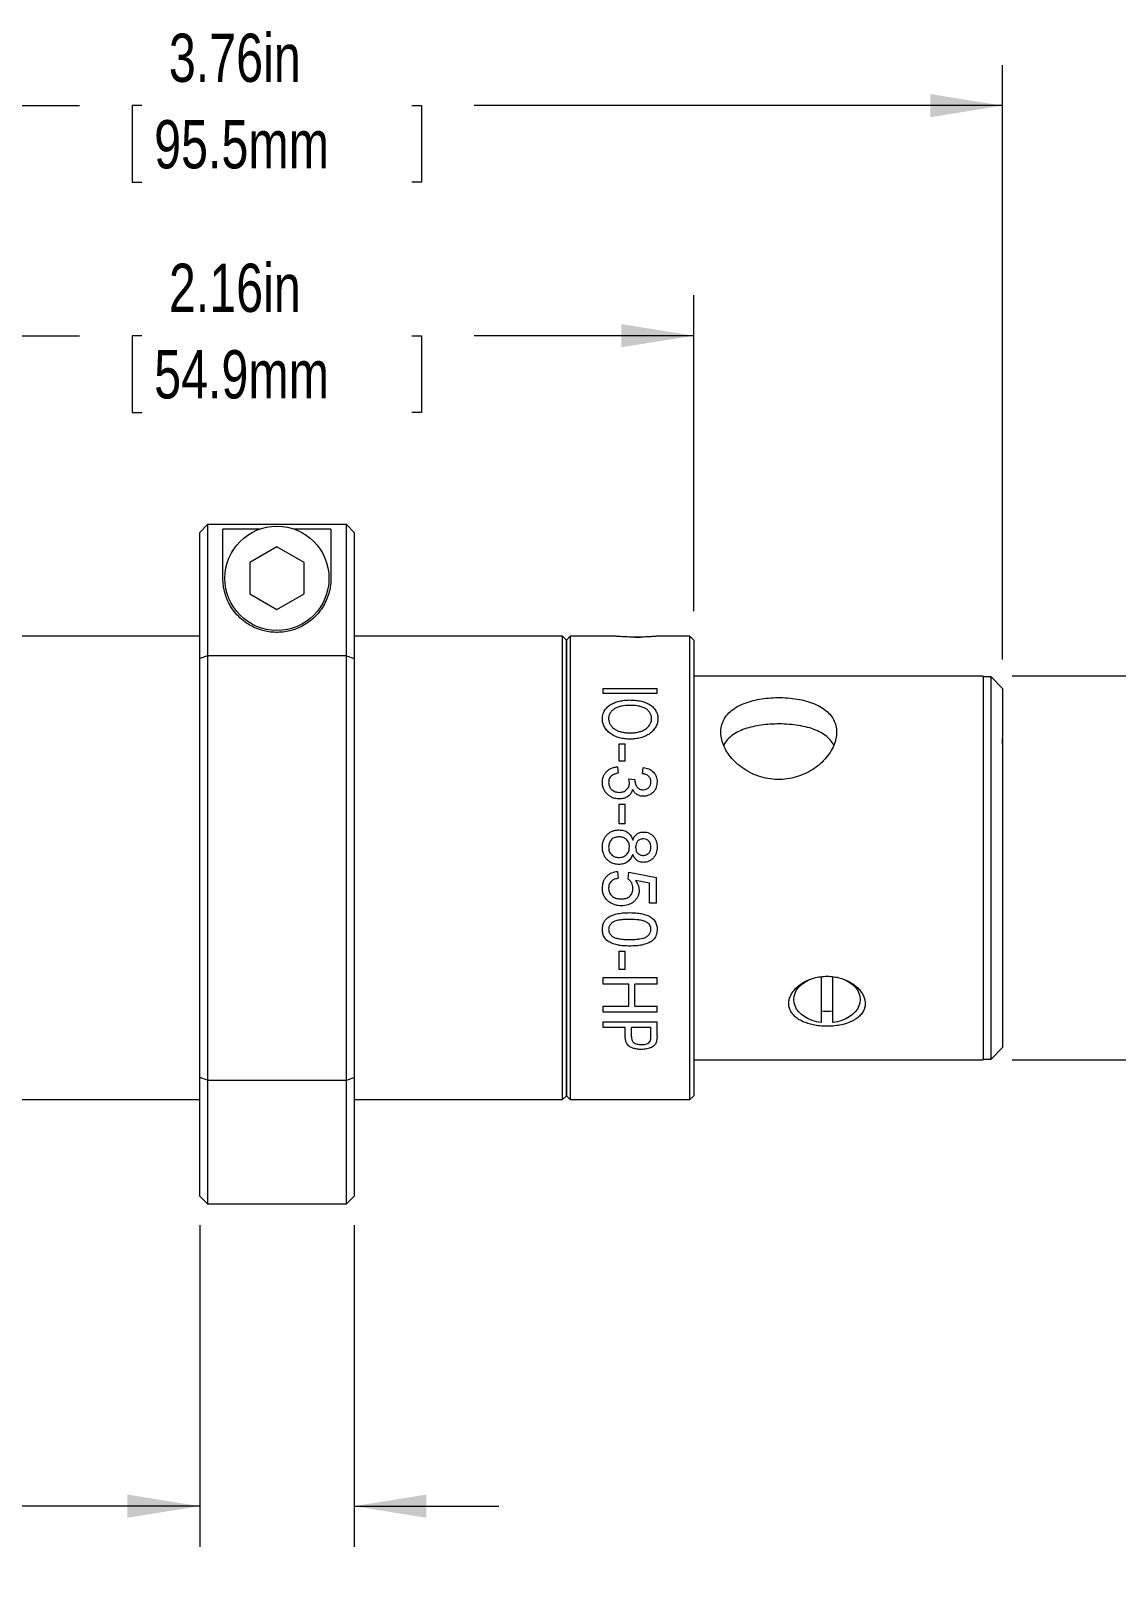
# Model space of a CAD drawing. Header units: inches. Extents: x 0.1 to 10.9, y 0 to 8.5.
# Drawn here: x 4.488 to 6.364, y 3.207 to 5.889 of the extents above; entities that cross this region are included whole.
import ezdxf

# ---------------------------------------------------------------- set-up
doc = ezdxf.new("R2010")
doc.units = ezdxf.units.IN
doc.header["$MEASUREMENT"] = 0
doc.styles.add('SLDTEXTSTYLE0', font='TXT', dxfattribs={"width": 0.75})
doc.dimstyles.new('SLDDIMSTYLE1', dxfattribs={"dimtxt": 0.083333, "dimasz": 0.125, "dimexe": 0, "dimexo": 0.0625, "dimgap": 0.020833, "dimtad": 0, "dimtih": 1, "dimtoh": 1, "dimlfac": 1.5, "dimrnd": 1e-09, "dimzin": 4, "dimdsep": 46, "dimtxsty": 'SLDTEXTSTYLE0', "dimsah": 1, "dimcen": 0.09, "dimadec": 0, "dimazin": 1, "dimtfac": 1, "dimtmove": 0, "dimatfit": 0, "dimfxl": 1, "dimfrac": 2, "dimtolj": 1, "dimtzin": 12, "dimarcsym": 0})
doc.dimstyles.new('SLDDIMSTYLE2', dxfattribs={"dimtxt": 0.083333, "dimasz": 0.125, "dimexe": 0, "dimexo": 0.0625, "dimgap": 0.020833, "dimtad": 0, "dimtih": 1, "dimtoh": 1, "dimlfac": 1.5, "dimrnd": 1e-09, "dimzin": 12, "dimdsep": 46, "dimtxsty": 'SLDTEXTSTYLE0', "dimsah": 1, "dimcen": 0.09, "dimadec": 0, "dimazin": 3, "dimtfac": 1, "dimtofl": 0, "dimtmove": 0, "dimatfit": 3, "dimfxl": 1, "dimfrac": 2, "dimtolj": 1, "dimtzin": 12, "dimarcsym": 0})

# ---------------------------------------------------------------- blocks, each defined once
blk = doc.blocks.new('_D_1')
at = {"color": 7, "linetype": 'Continuous', "lineweight": 0}
for p, q in [((4.7796, 3.8271), (4.7796, 3.2717)), ((5.0462, 3.8271), (5.0462, 3.2717)), ((3.7945, 3.3417), (3.7776, 3.3417)), ((3.7776, 3.3417), (3.7776, 3.2093)), ((4.2605, 3.3417), (4.2774, 3.3417)), ((4.2774, 3.3417), (4.2774, 3.2093)), ((4.7796, 3.3417), (4.3684, 3.3417)), ((5.0462, 3.3417), (5.2962, 3.3417)), ((3.7776, 3.2093), (3.7945, 3.2093)), ((4.2774, 3.2093), (4.2605, 3.2093))]:
    blk.add_line(p, q, dxfattribs=at)
for points in [[(4.7796, 3.3417), (4.6546, 3.3617), (4.6546, 3.3217)], [(5.0462, 3.3417), (5.1712, 3.3217), (5.1712, 3.3617)]]:
    blk.add_solid(points, dxfattribs=at)
at = {"color": 7, "linetype": 'Continuous', "lineweight": 0, "char_height": 0.08333, "attachment_point": 1, "style": 'SLDTEXTSTYLE0'}
for s, insert in [('0.40in', (3.841, 3.4661, 0.0026)), ('10.2mm', (3.8156, 3.3167, 0.0026))]:
    blk.add_mtext(s, dxfattribs=dict(at, insert=insert))
blk = doc.blocks.new('_D_3')
at = {"color": 7, "linetype": 'Continuous', "lineweight": 0}
for p, q in [((6.1829, 4.7751), (6.8046, 4.7751)), ((6.7346, 4.7751), (6.7346, 4.5824)), ((6.5016, 4.4544), (6.4847, 4.4544)), ((6.4847, 4.4544), (6.4847, 4.322)), ((6.9676, 4.4544), (6.9845, 4.4544)), ((6.9845, 4.4544), (6.9845, 4.322)), ((6.4847, 4.322), (6.5016, 4.322)), ((6.9845, 4.322), (6.9676, 4.322)), ((6.7346, 4.1124), (6.7346, 4.3051)), ((6.1829, 4.1124), (6.8046, 4.1124))]:
    blk.add_line(p, q, dxfattribs=at)
for points in [[(6.7346, 4.7751), (6.7146, 4.6501), (6.7546, 4.6501)], [(6.7346, 4.1124), (6.7546, 4.2374), (6.7146, 4.2374)]]:
    blk.add_solid(points, dxfattribs=at)
at = {"color": 7, "linetype": 'Continuous', "lineweight": 0, "char_height": 0.08333, "attachment_point": 1, "style": 'SLDTEXTSTYLE0'}
for s, insert in [('%%c', (6.4853, 4.5787, 0.0026)), ('0.99in', (6.611, 4.5787, 0.0026)), ('25.2mm', (6.5228, 4.4294, 0.0026))]:
    blk.add_mtext(s, dxfattribs=dict(at, insert=insert))
blk = doc.blocks.new('_D_4')
at = {"color": 7, "linetype": 'Continuous', "lineweight": 0}
for p, q in [((3.6596, 4.8037), (3.6596, 5.8299)), ((6.1662, 4.8037), (6.1662, 5.8299)), ((3.6596, 5.7599), (4.572, 5.7599)), ((4.6799, 5.7599), (4.663, 5.7599)), ((4.663, 5.7599), (4.663, 5.6275)), ((5.1459, 5.7599), (5.1628, 5.7599)), ((5.1628, 5.7599), (5.1628, 5.6275)), ((6.1662, 5.7599), (5.2538, 5.7599)), ((4.663, 5.6275), (4.6799, 5.6275)), ((5.1628, 5.6275), (5.1459, 5.6275))]:
    blk.add_line(p, q, dxfattribs=at)
for points in [[(3.6596, 5.7599), (3.7846, 5.7399), (3.7846, 5.7799)], [(6.1662, 5.7599), (6.0412, 5.7799), (6.0412, 5.7399)]]:
    blk.add_solid(points, dxfattribs=at)
at = {"color": 7, "linetype": 'Continuous', "lineweight": 0, "char_height": 0.08333, "attachment_point": 1, "style": 'SLDTEXTSTYLE0'}
for s, insert in [('3.76in', (4.7264, 5.8842, 0.0026)), ('95.5mm', (4.701, 5.7349, 0.0026))]:
    blk.add_mtext(s, dxfattribs=dict(at, insert=insert))
blk = doc.blocks.new('_D_5')
at = {"color": 7, "linetype": 'Continuous', "lineweight": 0}
for p, q in [((4.1929, 4.8871), (4.1929, 5.4327)), ((5.6329, 4.8871), (5.6329, 5.4327)), ((4.1929, 5.3627), (4.572, 5.3627)), ((4.6799, 5.3627), (4.663, 5.3627)), ((4.663, 5.3627), (4.663, 5.2303)), ((5.1459, 5.3627), (5.1628, 5.3627)), ((5.1628, 5.3627), (5.1628, 5.2303)), ((5.6329, 5.3627), (5.2538, 5.3627)), ((4.663, 5.2303), (4.6799, 5.2303)), ((5.1628, 5.2303), (5.1459, 5.2303))]:
    blk.add_line(p, q, dxfattribs=at)
for points in [[(4.1929, 5.3627), (4.3179, 5.3427), (4.3179, 5.3827)], [(5.6329, 5.3627), (5.5079, 5.3827), (5.5079, 5.3427)]]:
    blk.add_solid(points, dxfattribs=at)
at = {"color": 7, "linetype": 'Continuous', "lineweight": 0, "char_height": 0.08333, "attachment_point": 1, "style": 'SLDTEXTSTYLE0'}
for s, insert in [('2.16in', (4.7264, 5.487, 0.0026)), ('54.9mm', (4.701, 5.3377, 0.0026))]:
    blk.add_mtext(s, dxfattribs=dict(at, insert=insert))

msp = doc.modelspace()

# ---------------------------------------------------------------- linework, layer by layer
at = {"color": 7, "linetype": 'Continuous', "lineweight": 0}
for p, q in [((4.792898, 5.036716), (4.779565, 5.022742)), ((4.779565, 4.805535), (4.779565, 5.022742)), ((4.792898, 5.036716), (4.792898, 4.810173)), ((5.032898, 5.036716), (4.792898, 5.036716)), ((4.882878, 5.028595), (4.819565, 5.028595)), ((4.819565, 4.943749), (4.819565, 5.028595)), ((5.006231, 5.028595), (4.942918, 5.028595)), ((5.006231, 5.028595), (5.006231, 4.943749)), ((5.032898, 4.810173), (5.032898, 5.036716)), ((5.046231, 5.022742), (5.032898, 5.036716)), ((5.046231, 5.022742), (5.046231, 4.805535)), ((4.912898, 4.997876), (4.866023, 4.970812)), ((4.959773, 4.970812), (4.912898, 4.997876)), ((4.866023, 4.970812), (4.866023, 4.916686)), ((4.959773, 4.916686), (4.959773, 4.970812)), ((4.866023, 4.916686), (4.912898, 4.889622)), ((4.912898, 4.889622), (4.959773, 4.916686)), ((4.779565, 4.843749), (4.419565, 4.843749)), ((5.406231, 4.843749), (5.046231, 4.843749)), ((5.412898, 4.837082), (5.406231, 4.843749)), ((5.406231, 4.387198), (5.406231, 4.843749)), ((5.419565, 4.843749), (5.412898, 4.837082)), ((5.412898, 4.050416), (5.412898, 4.837082)), ((5.412898, 4.837082), (5.412898, 4.38814)), ((5.497513, 4.843749), (5.419565, 4.843749)), ((5.419565, 4.843749), (5.419565, 4.043749)), ((5.530947, 4.842199), (5.540811, 4.842251)), ((5.626231, 4.843749), (5.568385, 4.843749)), ((5.632898, 4.837082), (5.626231, 4.843749)), ((5.626231, 4.043749), (5.626231, 4.843749)), ((5.632898, 4.837082), (5.632898, 4.050416)), ((4.792898, 4.810173), (4.779565, 4.805535)), ((4.779565, 4.081963), (4.779565, 4.805535)), ((5.032898, 4.810173), (4.792898, 4.810173)), ((4.792898, 4.810173), (4.792898, 4.077325)), ((5.032898, 4.810173), (5.046231, 4.805535)), ((5.032898, 4.077325), (5.032898, 4.810173)), ((5.046231, 4.805535), (5.046231, 4.081963)), ((6.132898, 4.775082), (5.632898, 4.775082)), ((6.132898, 4.775082), (6.132898, 4.678037)), ((6.146231, 4.773749), (6.132898, 4.773749)), ((6.166231, 4.753749), (6.146231, 4.773749)), ((6.146231, 4.677094), (6.146231, 4.773749)), ((5.476231, 4.753434), (5.569565, 4.753434)), ((5.476231, 4.744937), (5.476231, 4.753434)), ((5.569565, 4.744937), (5.569565, 4.753434)), ((6.166231, 4.753749), (6.166231, 4.667615)), ((5.569565, 4.744937), (5.476231, 4.744937)), ((6.132898, 4.678037), (6.132898, 4.112416)), ((6.146231, 4.113749), (6.146231, 4.677094)), ((6.166231, 4.667615), (6.16616, 4.667666)), ((6.166231, 4.658187), (6.166231, 4.667615)), ((5.503753, 4.658045), (5.514522, 4.658045)), ((5.503753, 4.627975), (5.503753, 4.658045)), ((5.514522, 4.627975), (5.514522, 4.658045)), ((6.16616, 4.658238), (6.166231, 4.658187)), ((6.166231, 4.658187), (6.166231, 4.133749)), ((5.50136, 4.618351), (5.502556, 4.607508)), ((5.514522, 4.627975), (5.503753, 4.627975)), ((5.544437, 4.606416), (5.545633, 4.617273)), ((5.520505, 4.597728), (5.531274, 4.596589)), ((5.521776, 4.590556), (5.520505, 4.597728)), ((5.531274, 4.596589), (5.531143, 4.594998)), ((5.503753, 4.553601), (5.514522, 4.553601)), ((5.503753, 4.519863), (5.503753, 4.553601)), ((5.514522, 4.519863), (5.514522, 4.553601)), ((5.514522, 4.519863), (5.503753, 4.519863)), ((5.50136, 4.437766), (5.502556, 4.425806)), ((5.519308, 4.424611), (5.520505, 4.43657)), ((5.520505, 4.43657), (5.568368, 4.427002)), ((5.568368, 4.38296), (5.568368, 4.427002)), ((5.556402, 4.417238), (5.532228, 4.421978)), ((5.556402, 4.38296), (5.556402, 4.417238)), ((5.406231, 4.043749), (5.406231, 4.387198)), ((5.412898, 4.38814), (5.412898, 4.050416)), ((5.568368, 4.38296), (5.556402, 4.38296)), ((5.503753, 4.299868), (5.514522, 4.299868)), ((5.503753, 4.268072), (5.503753, 4.299868)), ((5.514522, 4.268072), (5.514522, 4.299868)), ((5.514522, 4.268072), (5.503753, 4.268072)), ((5.476231, 4.254233), (5.569565, 4.254233)), ((5.476231, 4.242746), (5.476231, 4.254233)), ((5.520505, 4.242746), (5.476231, 4.242746)), ((5.520505, 4.204816), (5.520505, 4.242746)), ((5.531274, 4.204816), (5.531274, 4.242746)), ((5.569565, 4.242746), (5.531274, 4.242746)), ((5.569565, 4.242746), (5.569565, 4.254233)), ((5.852565, 4.255823), (5.852565, 4.176634)), ((5.873231, 4.176634), (5.873231, 4.255844)), ((5.476231, 4.204816), (5.520505, 4.204816)), ((5.476231, 4.194391), (5.476231, 4.204816)), ((5.569565, 4.194391), (5.476231, 4.194391)), ((5.531274, 4.204816), (5.569565, 4.204816)), ((5.569565, 4.194391), (5.569565, 4.204816)), ((5.476231, 4.17792), (5.569565, 4.17792)), ((5.476231, 4.16823), (5.476231, 4.17792)), ((5.514522, 4.16823), (5.476231, 4.16823)), ((5.514522, 4.152112), (5.514522, 4.16823)), ((5.525291, 4.152356), (5.525291, 4.16823)), ((5.558796, 4.16823), (5.525291, 4.16823)), ((5.558796, 4.152509), (5.558796, 4.16823)), ((5.569565, 4.153305), (5.569565, 4.17792)), ((5.569565, 4.153305), (5.568686, 4.143968)), ((6.146231, 4.113749), (6.166231, 4.133749)), ((5.632898, 4.112416), (6.132898, 4.112416)), ((6.132898, 4.113749), (6.146231, 4.113749)), ((4.792898, 4.077325), (4.779565, 4.081963)), ((4.779565, 3.877082), (4.779565, 4.081963)), ((4.792898, 4.077325), (4.792898, 3.863749)), ((4.792898, 4.077325), (5.032898, 4.077325)), ((5.032898, 4.077325), (5.046231, 4.081963)), ((5.032898, 3.863749), (5.032898, 4.077325)), ((5.046231, 4.081963), (5.046231, 3.877082)), ((5.406231, 4.043749), (5.412898, 4.050416)), ((5.412898, 4.050416), (5.419565, 4.043749)), ((5.626231, 4.043749), (5.632898, 4.050416)), ((4.419565, 4.043749), (4.779565, 4.043749)), ((5.046231, 4.043749), (5.406231, 4.043749)), ((5.419565, 4.043749), (5.626231, 4.043749)), ((4.779565, 4.00727), (4.779148, 4.00727)), ((4.792898, 3.863749), (4.779565, 3.877082)), ((4.792898, 3.863749), (5.032898, 3.863749)), ((5.032898, 3.863749), (5.046231, 3.877082))]:
    msp.add_line(p, q, dxfattribs=at)
at = {"color": 7, "linetype": 'Continuous', "lineweight": 0, "flags": 128}
for points in [[(5.852565, 4.176634), (5.844853, 4.17803), (5.837489, 4.180168), (5.830615, 4.183007), (5.824364, 4.186492), (5.818855, 4.190556), (5.814196, 4.195119), (5.810475, 4.200096), (5.807765, 4.205388), (5.806117, 4.210895), (5.805565, 4.216511), (5.806117, 4.222126), (5.807765, 4.227633), (5.810475, 4.232926), (5.814196, 4.237902), (5.818855, 4.242466), (5.824364, 4.246529), (5.830615, 4.250014), (5.834558, 4.251752)], [(5.891238, 4.251752), (5.895181, 4.250014), (5.901432, 4.246529), (5.906941, 4.242466), (5.911601, 4.237902), (5.915321, 4.232926), (5.918032, 4.227633), (5.919679, 4.222126), (5.920231, 4.216511), (5.919679, 4.210895), (5.918032, 4.205388), (5.915321, 4.200096), (5.911601, 4.195119), (5.906941, 4.190556), (5.901432, 4.186492), (5.895181, 4.183007), (5.888307, 4.180168), (5.880943, 4.17803), (5.873231, 4.176634)]]:
    msp.add_lwpolyline(points, dxfattribs=at)
at = {"color": 7, "linetype": 'Continuous', "lineweight": 0}
msp.add_circle((4.912898, 4.943749), 0.09, dxfattribs=at)
msp.add_arc((5.862898, 4.257962), 0.061725, 260.362839, 279.637161, dxfattribs=at)
for points, knots in [([(5.006231, 4.943749), (5.006109, 4.940026), (5.005864, 4.932563), (5.003633, 4.920684), (4.999678, 4.908496), (4.993811, 4.896585), (4.986041, 4.885241), (4.977428, 4.875927), (4.968263, 4.868382), (4.959271, 4.862518), (4.949218, 4.857511), (4.938198, 4.853664), (4.926437, 4.851128), (4.914221, 4.850173), (4.902194, 4.850772), (4.890749, 4.852861), (4.879937, 4.856184), (4.869802, 4.860724), (4.859018, 4.867151), (4.848535, 4.875648), (4.839221, 4.885942), (4.832088, 4.896519), (4.826816, 4.907072), (4.82272, 4.918662), (4.820039, 4.931071), (4.819723, 4.939522), (4.819565, 4.943749)], [0, 0, 0, 0, 0.05298922, 0.10621427, 0.15930016, 0.2120984, 0.25916949, 0.30618862, 0.33793109, 0.36978172, 0.40145449, 0.43314011, 0.46480648, 0.49659079, 0.52837413, 0.55824929, 0.58813876, 0.61958743, 0.65105729, 0.69771226, 0.74443668, 0.78949228, 0.83472116, 0.87986393, 0.93991738, 1, 1, 1, 1]), ([(5.532898, 4.842171), (5.528915, 4.842206), (5.520949, 4.842278), (5.510341, 4.842776), (5.503623, 4.843235), (5.499934, 4.84353), (5.49817, 4.84368), (5.497356, 4.843753), (5.497481, 4.843742), (5.497513, 4.843739)], [0, 0, 0, 0, 0.2139156, 0.42781162, 0.64223798, 0.74846242, 0.85778341, 0.96372288, 1, 1, 1, 1]), ([(5.568385, 4.843748), (5.568389, 4.843748), (5.568718, 4.843777), (5.566839, 4.843607), (5.561135, 4.843147), (5.553529, 4.842678), (5.546419, 4.842388), (5.540112, 4.842211), (5.53549, 4.842185), (5.532898, 4.842171)], [0, 0, 0, 0, 0.00292475, 0.21667485, 0.43041105, 0.64487559, 0.75111231, 0.86044693, 1, 1, 1, 1]), ([(5.475035, 4.701436), (5.475098, 4.702961), (5.475225, 4.706003), (5.476341, 4.710438), (5.478568, 4.715358), (5.482419, 4.720513), (5.488371, 4.725393), (5.495685, 4.729156), (5.502584, 4.731297), (5.508313, 4.73253), (5.512717, 4.733179), (5.517164, 4.733584), (5.520164, 4.73363), (5.521664, 4.733652)], [0, 0, 0, 0, 0.08346559, 0.16643395, 0.2501141, 0.37502834, 0.49990478, 0.62480464, 0.7497827, 0.81317533, 0.8748854, 0.93744542, 1, 1, 1, 1]), ([(5.521515, 4.724428), (5.517067, 4.724244), (5.510368, 4.723965), (5.502044, 4.721638), (5.496451, 4.718969), (5.491776, 4.715503), (5.488254, 4.711299), (5.486551, 4.707336), (5.485889, 4.704017), (5.485833, 4.702325), (5.485804, 4.701479)], [0, 0, 0, 0, 0.24972938, 0.37610621, 0.49981688, 0.62613013, 0.74982761, 0.87478838, 0.93738343, 1, 1, 1, 1]), ([(5.559992, 4.701336), (5.559858, 4.70312), (5.55959, 4.706688), (5.557275, 4.711711), (5.553487, 4.716092), (5.548558, 4.719811), (5.542273, 4.722187), (5.533265, 4.724119), (5.526215, 4.724305), (5.521515, 4.724428)], [0, 0, 0, 0, 0.12501192, 0.24996822, 0.37497118, 0.49988961, 0.62482634, 0.74991003, 1, 1, 1, 1]), ([(5.521664, 4.733652), (5.523219, 4.733635), (5.526329, 4.733599), (5.531009, 4.733316), (5.535615, 4.732792), (5.541658, 4.731766), (5.548899, 4.729766), (5.556643, 4.726033), (5.561937, 4.721929), (5.565344, 4.718158), (5.567392, 4.715119), (5.568954, 4.711861), (5.570011, 4.708468), (5.570655, 4.704952), (5.570726, 4.702579), (5.570761, 4.701393)], [0, 0, 0, 0, 0.06255423, 0.12509823, 0.18882871, 0.25018681, 0.37526812, 0.4999481, 0.62482214, 0.68695319, 0.74987037, 0.81076956, 0.87492008, 0.93745098, 1, 1, 1, 1]), ([(5.879565, 4.678037), (5.879298, 4.681857), (5.878763, 4.689496), (5.874612, 4.699924), (5.868086, 4.709245), (5.859158, 4.7174), (5.847985, 4.724243), (5.834746, 4.729802), (5.819758, 4.733939), (5.803592, 4.736649), (5.786827, 4.737916), (5.770208, 4.737833), (5.754086, 4.736434), (5.738795, 4.733793), (5.724574, 4.729825), (5.711557, 4.724464), (5.700257, 4.717608), (5.690969, 4.709246), (5.684233, 4.699471), (5.680233, 4.688633), (5.679141, 4.676994), (5.680736, 4.665057), (5.68499, 4.653034), (5.69164, 4.641238), (5.700679, 4.629985), (5.711974, 4.619549), (5.725336, 4.61051), (5.740409, 4.603283), (5.756679, 4.598433), (5.773391, 4.596131), (5.790047, 4.596519), (5.806092, 4.599298), (5.8213, 4.604401), (5.835509, 4.611526), (5.848345, 4.620538), (5.859593, 4.631171), (5.868682, 4.642993), (5.875055, 4.655109), (5.87886, 4.666962), (5.87933, 4.674345), (5.879565, 4.678037)], [0, 0, 0, 0, 0.0260341, 0.05207123, 0.07807196, 0.10407719, 0.13076434, 0.15745103, 0.18474808, 0.21203853, 0.23855397, 0.26506753, 0.29060833, 0.31615361, 0.34205304, 0.367956, 0.39495795, 0.42195724, 0.4491422, 0.47632152, 0.50251214, 0.52870308, 0.55429183, 0.57988521, 0.606077, 0.63227127, 0.65943278, 0.68659017, 0.71362126, 0.74064692, 0.76652909, 0.79241393, 0.81796804, 0.84352719, 0.87003044, 0.89653427, 0.92382511, 0.95111032, 0.97555632, 1, 1, 1, 1]), ([(5.522748, 4.666066), (5.521224, 4.66609), (5.518176, 4.666138), (5.513607, 4.666556), (5.50911, 4.667257), (5.503227, 4.6686), (5.496202, 4.671078), (5.489897, 4.674662), (5.485568, 4.678154), (5.48182, 4.682047), (5.478967, 4.686398), (5.4769, 4.690927), (5.475821, 4.694409), (5.475152, 4.697928), (5.475074, 4.700267), (5.475035, 4.701436)], [0, 0, 0, 0, 0.06254691, 0.12508789, 0.18837106, 0.25015605, 0.37527459, 0.49995079, 0.56233149, 0.62499498, 0.74987467, 0.81232768, 0.87492913, 0.93745998, 1, 1, 1, 1]), ([(5.485804, 4.701479), (5.485833, 4.700607), (5.485889, 4.698864), (5.486408, 4.696225), (5.487282, 4.693655), (5.488966, 4.690359), (5.492023, 4.686554), (5.496917, 4.682713), (5.50182, 4.680306), (5.506038, 4.678931), (5.509274, 4.678124), (5.512617, 4.677535), (5.515995, 4.677139), (5.519431, 4.676927), (5.521705, 4.676899), (5.522842, 4.676886)], [0, 0, 0, 0, 0.06255341, 0.12508007, 0.18940804, 0.25014767, 0.3738738, 0.49985603, 0.6244836, 0.68688574, 0.74978427, 0.81057483, 0.87488511, 0.93743744, 1, 1, 1, 1]), ([(5.570761, 4.701393), (5.570728, 4.70022), (5.57066, 4.697875), (5.569998, 4.694326), (5.568915, 4.690834), (5.566844, 4.686288), (5.563108, 4.680934), (5.556997, 4.675337), (5.549399, 4.671033), (5.54232, 4.668585), (5.536416, 4.667217), (5.531896, 4.666556), (5.527334, 4.666138), (5.524277, 4.66609), (5.522748, 4.666066)], [0, 0, 0, 0, 0.062555875, 0.125098375, 0.188656587, 0.250187556, 0.375090544, 0.499947455, 0.624189408, 0.74977521, 0.812328698, 0.874881462, 0.937433419, 1, 1, 1, 1]), ([(5.522842, 4.676886), (5.524363, 4.676913), (5.527395, 4.676967), (5.531934, 4.677378), (5.537111, 4.678275), (5.542839, 4.679883), (5.548715, 4.682665), (5.552832, 4.685816), (5.555484, 4.688737), (5.557131, 4.691093), (5.558456, 4.693564), (5.559334, 4.696126), (5.55991, 4.698726), (5.559965, 4.700466), (5.559992, 4.701336)], [0, 0, 0, 0, 0.08390298, 0.16722384, 0.25149329, 0.37556083, 0.49999569, 0.62459166, 0.68673518, 0.74989522, 0.81241123, 0.87494315, 0.93745983, 1, 1, 1, 1]), ([(5.874764, 4.655429), (5.874717, 4.655558), (5.873446, 4.658996), (5.868726, 4.664828), (5.860522, 4.672612), (5.849744, 4.67915), (5.836889, 4.684419), (5.822097, 4.688395), (5.805932, 4.691009), (5.789243, 4.692312), (5.772609, 4.692389), (5.756698, 4.691366), (5.741615, 4.689241), (5.727426, 4.685991), (5.71442, 4.68144), (5.702649, 4.67543), (5.693059, 4.667726), (5.686859, 4.660933), (5.685016, 4.656309), (5.684607, 4.655283)], [0, 0, 0, 0, 0.00242388, 0.06461566, 0.1286169, 0.1926288, 0.26025961, 0.32787621, 0.39570251, 0.46350506, 0.52705699, 0.59061593, 0.65234171, 0.71408555, 0.77900343, 0.84392622, 0.91223586, 0.98052592, 1, 1, 1, 1]), ([(6.16616, 4.667666), (6.166171, 4.667276), (6.166261, 4.664133), (6.166207, 4.66099), (6.16616, 4.658238)], [0, 0, 0, 0, 0.12426227, 1, 1, 1, 1]), ([(5.475035, 4.59179), (5.475064, 4.592894), (5.475125, 4.595156), (5.475713, 4.598457), (5.476823, 4.602209), (5.478878, 4.606202), (5.48215, 4.610171), (5.486187, 4.61349), (5.490318, 4.615736), (5.494253, 4.617114), (5.497756, 4.617943), (5.500171, 4.618216), (5.50136, 4.618351)], [0, 0, 0, 0, 0.08235009, 0.16877947, 0.25012643, 0.37455181, 0.49997701, 0.62517437, 0.74986216, 0.8314926, 0.91703769, 1, 1, 1, 1]), ([(5.545633, 4.617273), (5.548876, 4.616557), (5.555351, 4.615126), (5.563484, 4.609565), (5.568781, 4.601545), (5.569303, 4.59538), (5.569565, 4.592294)], [0, 0, 0, 0, 0.250497126, 0.500235249, 0.749841546, 1, 1, 1, 1]), ([(5.504314, 4.562773), (5.503001, 4.56281), (5.50036, 4.562882), (5.496469, 4.563643), (5.492131, 4.565066), (5.487509, 4.567552), (5.483041, 4.571302), (5.479361, 4.575788), (5.477065, 4.58029), (5.475774, 4.584446), (5.475135, 4.588106), (5.475068, 4.590563), (5.475035, 4.59179)], [0, 0, 0, 0, 0.082950005, 0.166921452, 0.250121458, 0.372517428, 0.49997389, 0.625079243, 0.749834735, 0.83290085, 0.916581784, 1, 1, 1, 1]), ([(5.502556, 4.607508), (5.500393, 4.607019), (5.496074, 4.606042), (5.491124, 4.603452), (5.488212, 4.600322), (5.486217, 4.596596), (5.485969, 4.593468), (5.485804, 4.591391)], [0, 0, 0, 0, 0.25052498, 0.50011465, 0.62424243, 0.75038391, 1, 1, 1, 1]), ([(5.485804, 4.591391), (5.486, 4.589099), (5.486296, 4.585649), (5.488594, 4.581541), (5.490976, 4.578876), (5.493873, 4.576746), (5.49827, 4.574623), (5.501948, 4.574335), (5.504407, 4.574142)], [0, 0, 0, 0, 0.24948193, 0.37574606, 0.49985843, 0.62670509, 0.75039707, 1, 1, 1, 1]), ([(5.504407, 4.574142), (5.506722, 4.574328), (5.510186, 4.574607), (5.514289, 4.576674), (5.516969, 4.578746), (5.519159, 4.581289), (5.521289, 4.585165), (5.521582, 4.588401), (5.521776, 4.590556)], [0, 0, 0, 0, 0.24952876, 0.37342388, 0.50000109, 0.62534874, 0.75047029, 1, 1, 1, 1]), ([(5.531143, 4.594998), (5.531303, 4.593033), (5.531623, 4.589106), (5.533864, 4.584475), (5.536555, 4.581378), (5.539239, 4.579717), (5.542267, 4.578796), (5.544386, 4.578704), (5.545446, 4.578658)], [0, 0, 0, 0, 0.250009287, 0.499804579, 0.628490242, 0.749706029, 0.874770689, 1, 1, 1, 1]), ([(5.558796, 4.591946), (5.558644, 4.593769), (5.558416, 4.596514), (5.556703, 4.599794), (5.554948, 4.601943), (5.552708, 4.603697), (5.54926, 4.605442), (5.546355, 4.606029), (5.544437, 4.606416)], [0, 0, 0, 0, 0.2495204, 0.37567568, 0.49976954, 0.6216008, 0.75004177, 1, 1, 1, 1]), ([(5.545446, 4.578658), (5.547277, 4.578821), (5.550016, 4.579065), (5.553208, 4.580792), (5.555245, 4.582503), (5.556896, 4.584569), (5.558438, 4.587688), (5.558653, 4.590247), (5.558796, 4.591946)], [0, 0, 0, 0, 0.249245678, 0.37303906, 0.499740325, 0.623939029, 0.750184276, 1, 1, 1, 1]), ([(5.569565, 4.592294), (5.569272, 4.589215), (5.568686, 4.583062), (5.564582, 4.576046), (5.55982, 4.57168), (5.555529, 4.569262), (5.551592, 4.567915), (5.548319, 4.567422), (5.546666, 4.567363), (5.545839, 4.567334)], [0, 0, 0, 0, 0.24972855, 0.49917633, 0.62261307, 0.74947399, 0.87463957, 0.93730202, 1, 1, 1, 1]), ([(5.527329, 4.579379), (5.526532, 4.577004), (5.52494, 4.572258), (5.519403, 4.566664), (5.51221, 4.56324), (5.506948, 4.562929), (5.504314, 4.562773)], [0, 0, 0, 0, 0.25012318, 0.49981474, 0.74957666, 1, 1, 1, 1]), ([(5.545839, 4.567334), (5.54385, 4.567489), (5.539873, 4.567798), (5.534455, 4.570433), (5.530858, 4.573739), (5.528641, 4.576858), (5.527767, 4.578539), (5.527329, 4.579379)], [0, 0, 0, 0, 0.24983183, 0.49961562, 0.74939733, 0.87465694, 1, 1, 1, 1]), ([(5.475035, 4.479598), (5.475068, 4.48089), (5.475134, 4.483458), (5.475714, 4.487279), (5.476931, 4.491607), (5.479112, 4.496297), (5.482738, 4.500883), (5.487167, 4.504639), (5.491424, 4.506934), (5.495061, 4.508161), (5.497897, 4.5088), (5.500809, 4.509199), (5.502746, 4.509243), (5.503715, 4.509264)], [0, 0, 0, 0, 0.08376883, 0.16650821, 0.25017346, 0.37536476, 0.49994745, 0.62709613, 0.74979978, 0.8105339, 0.87488895, 0.93743405, 1, 1, 1, 1]), ([(5.503715, 4.509264), (5.506396, 4.509097), (5.511744, 4.508762), (5.519127, 4.505217), (5.52482, 4.499315), (5.526559, 4.494242), (5.527423, 4.491721)], [0, 0, 0, 0, 0.24990781, 0.49848301, 0.75081506, 1, 1, 1, 1]), ([(5.527423, 4.491721), (5.528221, 4.493651), (5.529815, 4.497506), (5.534046, 4.502249), (5.539723, 4.505274), (5.543924, 4.505572), (5.546026, 4.505721)], [0, 0, 0, 0, 0.25044072, 0.50024556, 0.74991432, 1, 1, 1, 1]), ([(5.546026, 4.505721), (5.547671, 4.505637), (5.550962, 4.505469), (5.555696, 4.503928), (5.559956, 4.501415), (5.563536, 4.498051), (5.566393, 4.494042), (5.569021, 4.487994), (5.569348, 4.483033), (5.569565, 4.479747)], [0, 0, 0, 0, 0.12508906, 0.25010935, 0.37515303, 0.50024218, 0.62318282, 0.75036566, 1, 1, 1, 1]), ([(5.503398, 4.449732), (5.502127, 4.449772), (5.499543, 4.449854), (5.495748, 4.450589), (5.491458, 4.451993), (5.486971, 4.454532), (5.482574, 4.458319), (5.479062, 4.462944), (5.476883, 4.467606), (5.475705, 4.471936), (5.475135, 4.475744), (5.475068, 4.478318), (5.475035, 4.479598)], [0, 0, 0, 0, 0.08252411, 0.16780322, 0.25012947, 0.37502846, 0.49996877, 0.62496393, 0.7498102, 0.83212254, 0.91651638, 1, 1, 1, 1]), ([(5.50394, 4.497433), (5.501537, 4.497212), (5.49793, 4.49688), (5.493483, 4.49498), (5.490594, 4.492771), (5.488487, 4.489836), (5.486404, 4.485499), (5.486044, 4.481901), (5.485804, 4.479505)], [0, 0, 0, 0, 0.24972535, 0.3749541, 0.49996505, 0.62510083, 0.75036558, 1, 1, 1, 1]), ([(5.485804, 4.479505), (5.48597, 4.477134), (5.486218, 4.473577), (5.488301, 4.469284), (5.490542, 4.466508), (5.493356, 4.46432), (5.49762, 4.462176), (5.501189, 4.461885), (5.503566, 4.461692)], [0, 0, 0, 0, 0.24973742, 0.37471863, 0.50008222, 0.62526752, 0.75042141, 1, 1, 1, 1]), ([(5.503566, 4.461692), (5.505985, 4.461897), (5.509617, 4.462206), (5.513974, 4.464375), (5.516801, 4.466644), (5.519112, 4.469447), (5.521244, 4.473819), (5.521519, 4.477446), (5.521702, 4.479859)], [0, 0, 0, 0, 0.24952306, 0.37469562, 0.49997861, 0.6246263, 0.75035184, 1, 1, 1, 1]), ([(5.521702, 4.479859), (5.521529, 4.482212), (5.52127, 4.485752), (5.519147, 4.489979), (5.516855, 4.49269), (5.514068, 4.494842), (5.509832, 4.496961), (5.506303, 4.497244), (5.50394, 4.497433)], [0, 0, 0, 0, 0.24960621, 0.37561827, 0.49992547, 0.62719629, 0.75038039, 1, 1, 1, 1]), ([(5.54597, 4.493873), (5.544094, 4.493717), (5.541279, 4.493481), (5.537962, 4.491702), (5.535824, 4.489888), (5.534176, 4.487612), (5.532741, 4.484152), (5.532579, 4.481352), (5.532471, 4.479487)], [0, 0, 0, 0, 0.249356336, 0.374185876, 0.49965608, 0.624774308, 0.750018333, 1, 1, 1, 1]), ([(5.532471, 4.479487), (5.532574, 4.477678), (5.532729, 4.47498), (5.534105, 4.471618), (5.535651, 4.469374), (5.537711, 4.467557), (5.540082, 4.466222), (5.542694, 4.465398), (5.544504, 4.465317), (5.545409, 4.465277)], [0, 0, 0, 0, 0.24970858, 0.37230028, 0.49971865, 0.62464903, 0.74984697, 0.87483513, 1, 1, 1, 1]), ([(5.545409, 4.465277), (5.54726, 4.46545), (5.550021, 4.465708), (5.55324, 4.467562), (5.555321, 4.469336), (5.556992, 4.471573), (5.558489, 4.474964), (5.558674, 4.477758), (5.558796, 4.479598)], [0, 0, 0, 0, 0.2493283, 0.371805707, 0.499778762, 0.620549342, 0.750148636, 1, 1, 1, 1]), ([(5.569565, 4.479747), (5.569339, 4.476422), (5.568998, 4.47141), (5.566311, 4.465278), (5.563416, 4.461198), (5.559766, 4.4578), (5.555501, 4.455155), (5.551509, 4.453886), (5.54822, 4.453384), (5.546558, 4.453342), (5.545727, 4.453321)], [0, 0, 0, 0, 0.24954023, 0.37616456, 0.49965259, 0.62471773, 0.74974846, 0.87477596, 0.93737507, 1, 1, 1, 1]), ([(5.558796, 4.479598), (5.558694, 4.4814), (5.558541, 4.484111), (5.55714, 4.487444), (5.555569, 4.489658), (5.553584, 4.491478), (5.550485, 4.493373), (5.547777, 4.493673), (5.54597, 4.493873)], [0, 0, 0, 0, 0.25006537, 0.37630083, 0.50052529, 0.62697454, 0.75096469, 1, 1, 1, 1]), ([(5.527423, 4.467144), (5.526424, 4.464664), (5.524429, 4.459709), (5.518722, 4.453878), (5.511401, 4.450285), (5.506067, 4.449916), (5.503398, 4.449732)], [0, 0, 0, 0, 0.250259413, 0.499984283, 0.749793136, 1, 1, 1, 1]), ([(5.545727, 4.453321), (5.543669, 4.45348), (5.539558, 4.453799), (5.534003, 4.4568), (5.529841, 4.461471), (5.528229, 4.465251), (5.527423, 4.467144)], [0, 0, 0, 0, 0.249958, 0.49959416, 0.749499, 1, 1, 1, 1]), ([(5.475035, 4.408812), (5.475294, 4.41244), (5.475682, 4.417879), (5.478756, 4.424498), (5.481992, 4.42889), (5.48608, 4.432512), (5.492354, 4.436254), (5.49776, 4.437162), (5.50136, 4.437766)], [0, 0, 0, 0, 0.24968111, 0.374309, 0.49999785, 0.62514314, 0.75034274, 1, 1, 1, 1]), ([(5.502556, 4.425806), (5.500383, 4.425374), (5.496045, 4.424511), (5.491151, 4.421617), (5.488265, 4.418254), (5.486224, 4.41428), (5.485972, 4.410955), (5.485804, 4.408738)], [0, 0, 0, 0, 0.25046186, 0.49990031, 0.62560017, 0.75027872, 1, 1, 1, 1]), ([(5.527684, 4.408682), (5.527618, 4.410253), (5.527484, 4.413392), (5.525857, 4.417879), (5.523081, 4.421763), (5.520566, 4.423662), (5.519308, 4.424611)], [0, 0, 0, 0, 0.25029533, 0.49998945, 0.75002425, 1, 1, 1, 1]), ([(5.486365, 4.385289), (5.484638, 4.386761), (5.481184, 4.389704), (5.477533, 4.395527), (5.475787, 4.400935), (5.475109, 4.405414), (5.47506, 4.407679), (5.475035, 4.408812)], [0, 0, 0, 0, 0.24996337, 0.49979557, 0.74960593, 0.87477935, 1, 1, 1, 1]), ([(5.485804, 4.408738), (5.486052, 4.406029), (5.486422, 4.401989), (5.489258, 4.39733), (5.49313, 4.393574), (5.499417, 4.39053), (5.504822, 4.39022), (5.50753, 4.390065)], [0, 0, 0, 0, 0.24942687, 0.37211871, 0.49995485, 0.74953656, 1, 1, 1, 1]), ([(5.50753, 4.390065), (5.510151, 4.390214), (5.514093, 4.390438), (5.518982, 4.392361), (5.522266, 4.394522), (5.524881, 4.397447), (5.527257, 4.402136), (5.527513, 4.406065), (5.527684, 4.408682)], [0, 0, 0, 0, 0.25001828, 0.37599823, 0.50035636, 0.62531867, 0.75036829, 1, 1, 1, 1]), ([(5.538454, 4.405387), (5.538355, 4.403495), (5.538157, 4.399713), (5.536352, 4.394323), (5.533391, 4.389461), (5.529446, 4.385339), (5.524768, 4.382018), (5.51778, 4.37891), (5.512055, 4.378504), (5.50824, 4.378234)], [0, 0, 0, 0, 0.12508333, 0.25011635, 0.37243194, 0.50028501, 0.62547318, 0.75044519, 1, 1, 1, 1]), ([(5.532228, 4.421978), (5.533984, 4.419474), (5.537494, 4.414472), (5.538134, 4.408413), (5.538454, 4.405387)], [0, 0, 0, 0, 0.50055588, 1, 1, 1, 1]), ([(5.50824, 4.378234), (5.506944, 4.378265), (5.504333, 4.378327), (5.50046, 4.3789), (5.496977, 4.379779), (5.49392, 4.380881), (5.491268, 4.382119), (5.488718, 4.383557), (5.487149, 4.384712), (5.486365, 4.385289)], [0, 0, 0, 0, 0.16576224, 0.33399106, 0.49998206, 0.6249913, 0.74996905, 0.8749723, 1, 1, 1, 1]), ([(5.475035, 4.337353), (5.475075, 4.338617), (5.475155, 4.341146), (5.475837, 4.34489), (5.477219, 4.349117), (5.479118, 4.352318), (5.480916, 4.354574), (5.482212, 4.356007), (5.483296, 4.356948), (5.484028, 4.357584)], [0, 0, 0, 0, 0.16742115, 0.33497544, 0.5001964, 0.74981218, 0.8148244, 0.87491164, 1, 1, 1, 1]), ([(5.484028, 4.357584), (5.484946, 4.358208), (5.486733, 4.359421), (5.489684, 4.360941), (5.493182, 4.362388), (5.497442, 4.363763), (5.502277, 4.364848), (5.507282, 4.365638), (5.51225, 4.36614), (5.517271, 4.366391), (5.520599, 4.366437), (5.522262, 4.36646)], [0, 0, 0, 0, 0.08396198, 0.16343061, 0.24998579, 0.36914679, 0.49993898, 0.62229019, 0.74996202, 0.87497587, 1, 1, 1, 1]), ([(5.5223, 4.354756), (5.520404, 4.354744), (5.516613, 4.35472), (5.51074, 4.354403), (5.505084, 4.353806), (5.500339, 4.352897), (5.496901, 4.351852), (5.493422, 4.350377), (5.490488, 4.348023), (5.488101, 4.345165), (5.486763, 4.342722), (5.485943, 4.340097), (5.48585, 4.338268), (5.485804, 4.337353)], [0, 0, 0, 0, 0.12512668, 0.25024309, 0.38807946, 0.50041204, 0.5687432, 0.62547792, 0.75009546, 0.81466161, 0.87504412, 0.93749845, 1, 1, 1, 1]), ([(5.522262, 4.36646), (5.524168, 4.366438), (5.527684, 4.366397), (5.532962, 4.366107), (5.538988, 4.365471), (5.545934, 4.364229), (5.552234, 4.362191), (5.556886, 4.359875), (5.561271, 4.357002), (5.564962, 4.353184), (5.567507, 4.348632), (5.568715, 4.344958), (5.569466, 4.341179), (5.569532, 4.338628), (5.569565, 4.337353)], [0, 0, 0, 0, 0.0902319, 0.16653681, 0.25025769, 0.37718554, 0.50033087, 0.56283105, 0.62385977, 0.74992842, 0.81243455, 0.87493768, 0.9374603, 1, 1, 1, 1]), ([(5.552401, 4.349497), (5.550079, 4.350593), (5.545427, 4.352789), (5.53517, 4.354422), (5.527448, 4.354622), (5.5223, 4.354756)], [0, 0, 0, 0, 0.24941389, 0.49956666, 1, 1, 1, 1]), ([(5.558796, 4.337479), (5.558728, 4.338649), (5.558594, 4.340987), (5.55728, 4.344309), (5.555204, 4.34724), (5.553336, 4.348744), (5.552401, 4.349497)], [0, 0, 0, 0, 0.24997752, 0.49982636, 0.74980974, 1, 1, 1, 1]), ([(5.522262, 4.30884), (5.520345, 4.308861), (5.516781, 4.308901), (5.511509, 4.309191), (5.506265, 4.309707), (5.500959, 4.310565), (5.495845, 4.311826), (5.491453, 4.313382), (5.487623, 4.315212), (5.483257, 4.318019), (5.478625, 4.322646), (5.476096, 4.328552), (5.475136, 4.333536), (5.475069, 4.336081), (5.475035, 4.337353)], [0, 0, 0, 0, 0.090919424, 0.168973427, 0.250332182, 0.340813466, 0.42398385, 0.500587458, 0.562772418, 0.626988658, 0.75029444, 0.874898404, 0.937442359, 1, 1, 1, 1]), ([(5.485804, 4.337353), (5.485848, 4.336439), (5.485935, 4.334611), (5.487074, 4.331113), (5.489238, 4.32802), (5.492023, 4.325567), (5.49433, 4.32409), (5.496918, 4.323006), (5.500013, 4.322086), (5.503873, 4.321309), (5.508372, 4.320736), (5.512977, 4.320375), (5.517639, 4.320193), (5.520683, 4.320174), (5.5223, 4.320164)], [0, 0, 0, 0, 0.0625123, 0.12496445, 0.24939073, 0.3134831, 0.37441178, 0.43183719, 0.49948528, 0.58820124, 0.69200646, 0.79901726, 0.89320796, 1, 1, 1, 1]), ([(5.569565, 4.337353), (5.569534, 4.336412), (5.569479, 4.334718), (5.569188, 4.332192), (5.568549, 4.329365), (5.567417, 4.326161), (5.565575, 4.322802), (5.56322, 4.31978), (5.560317, 4.317311), (5.556971, 4.315286), (5.55144, 4.312777), (5.543338, 4.310271), (5.532824, 4.30899), (5.525753, 4.30889), (5.522262, 4.30884)], [0, 0, 0, 0, 0.04625257, 0.08333583, 0.12506397, 0.18884159, 0.25005067, 0.31252269, 0.37498368, 0.4334879, 0.5000004, 0.66511425, 0.83469222, 1, 1, 1, 1]), ([(5.5223, 4.320164), (5.524201, 4.320176), (5.528002, 4.320202), (5.533866, 4.320525), (5.53954, 4.321116), (5.545128, 4.32217), (5.550397, 4.323924), (5.554932, 4.327343), (5.557626, 4.331195), (5.558664, 4.334732), (5.558752, 4.336563), (5.558796, 4.337479)], [0, 0, 0, 0, 0.12523005, 0.25045084, 0.38690489, 0.50082459, 0.62575832, 0.75047977, 0.8749293, 0.93744942, 1, 1, 1, 1]), ([(5.818014, 4.243231), (5.815686, 4.241487), (5.810973, 4.237956), (5.805152, 4.231637), (5.800501, 4.224582), (5.797642, 4.217229), (5.796618, 4.209964), (5.797325, 4.203246), (5.799631, 4.196938), (5.803355, 4.191223), (5.808502, 4.186031), (5.815009, 4.181427), (5.822839, 4.177482), (5.831946, 4.17427), (5.84213, 4.17191), (5.853156, 4.170502), (5.864704, 4.170125), (5.876302, 4.170839), (5.887672, 4.172678), (5.898218, 4.175615), (5.907783, 4.179682), (5.915737, 4.184683), (5.922051, 4.19063), (5.926307, 4.197068), (5.928665, 4.204008), (5.929143, 4.210917), (5.927925, 4.217895), (5.925211, 4.224605), (5.92103, 4.23112), (5.915485, 4.237268), (5.908579, 4.242937), (5.900339, 4.247959), (5.890905, 4.252081), (5.880427, 4.255065), (5.869199, 4.256683), (5.85762, 4.256757), (5.845995, 4.255226), (5.835421, 4.252253), (5.825919, 4.248235), (5.820669, 4.244912), (5.818014, 4.243231)], [0, 0, 0, 0, 0.02400662, 0.04859124, 0.0746638, 0.10162118, 0.12569835, 0.15053643, 0.17366282, 0.19742544, 0.22125697, 0.24568952, 0.27131652, 0.29758842, 0.32512087, 0.35338789, 0.38207744, 0.41158088, 0.44056766, 0.47041692, 0.49896747, 0.52843454, 0.55547268, 0.58344072, 0.60821566, 0.63380825, 0.65707443, 0.68101126, 0.70442989, 0.72845174, 0.75338356, 0.77893793, 0.80585636, 0.83347599, 0.86187035, 0.89105482, 0.92001803, 0.94982779, 0.97463356, 1, 1, 1, 1]), ([(5.542735, 4.130312), (5.541356, 4.130337), (5.538588, 4.130389), (5.534479, 4.130866), (5.530858, 4.131614), (5.527719, 4.132565), (5.524209, 4.133968), (5.520349, 4.136117), (5.517856, 4.139012), (5.516451, 4.141565), (5.515564, 4.143876), (5.514942, 4.146374), (5.514604, 4.149166), (5.514551, 4.151068), (5.514522, 4.152112)], [0, 0, 0, 0, 0.08285137, 0.16621626, 0.25011633, 0.31141247, 0.37519471, 0.49990376, 0.61504037, 0.67960152, 0.74976417, 0.83235351, 0.90801655, 1, 1, 1, 1]), ([(5.525291, 4.152356), (5.525385, 4.150609), (5.525529, 4.14792), (5.526905, 4.144617), (5.528691, 4.142348), (5.531387, 4.140613), (5.535916, 4.138979), (5.539785, 4.138786), (5.542361, 4.138658)], [0, 0, 0, 0, 0.25043677, 0.38557313, 0.50070807, 0.625665, 0.75067459, 1, 1, 1, 1]), ([(5.542361, 4.138658), (5.544028, 4.138718), (5.547358, 4.138837), (5.552009, 4.140096), (5.556008, 4.14218), (5.557318, 4.144225), (5.557973, 4.145246)], [0, 0, 0, 0, 0.25053919, 0.50068866, 0.75055726, 1, 1, 1, 1]), ([(5.568686, 4.143968), (5.567973, 4.14199), (5.566902, 4.13902), (5.563441, 4.135719), (5.558956, 4.133049), (5.551952, 4.130774), (5.545809, 4.130466), (5.542735, 4.130312)], [0, 0, 0, 0, 0.249915, 0.37523971, 0.500327, 0.75002925, 1, 1, 1, 1]), ([(5.557973, 4.145246), (5.558254, 4.146435), (5.558815, 4.148815), (5.558802, 4.151277), (5.558796, 4.152509)], [0, 0, 0, 0, 0.49961842, 1, 1, 1, 1])]:
    msp.add_open_spline(points, degree=3, knots=knots, dxfattribs=at)

# ---------------------------------------------------------------- dimensions: what is measured, and where the dimension line sits
for base, p1, p2, dimstyle, picture, middle in [((6.166231, 5.759922), (3.659565, 4.753749), (6.166231, 4.753749), 'SLDDIMSTYLE2', '_D_4', (4.912898, 5.759922)), ((5.632898, 5.362659), (4.192898, 4.837082), (5.632898, 4.837082), 'SLDDIMSTYLE2', '_D_5', (4.912898, 5.362659)), ((5.046231, 3.341735), (4.779565, 3.877082), (5.046231, 3.877082), 'SLDDIMSTYLE1', '_D_1', (4.027492, 3.341735))]:
    dim = msp.add_linear_dim(base=base, p1=p1, p2=p2, dimstyle=dimstyle, dxfattribs=at)
    dim.commit()
    dim.dimension.update_dxf_attribs({"geometry": picture, "text_midpoint": middle, "dimtype": 160})
dim = msp.add_linear_dim(base=(6.734645, 4.112416), p1=(6.132898, 4.775082), p2=(6.132898, 4.112416), angle=90, text='%%c<>', dimstyle='SLDDIMSTYLE2', dxfattribs=at)
dim.commit()
dim.dimension.update_dxf_attribs({"geometry": '_D_3', "text_midpoint": (6.734645, 4.443749), "dimtype": 160})

doc.saveas('drawing.dxf')
